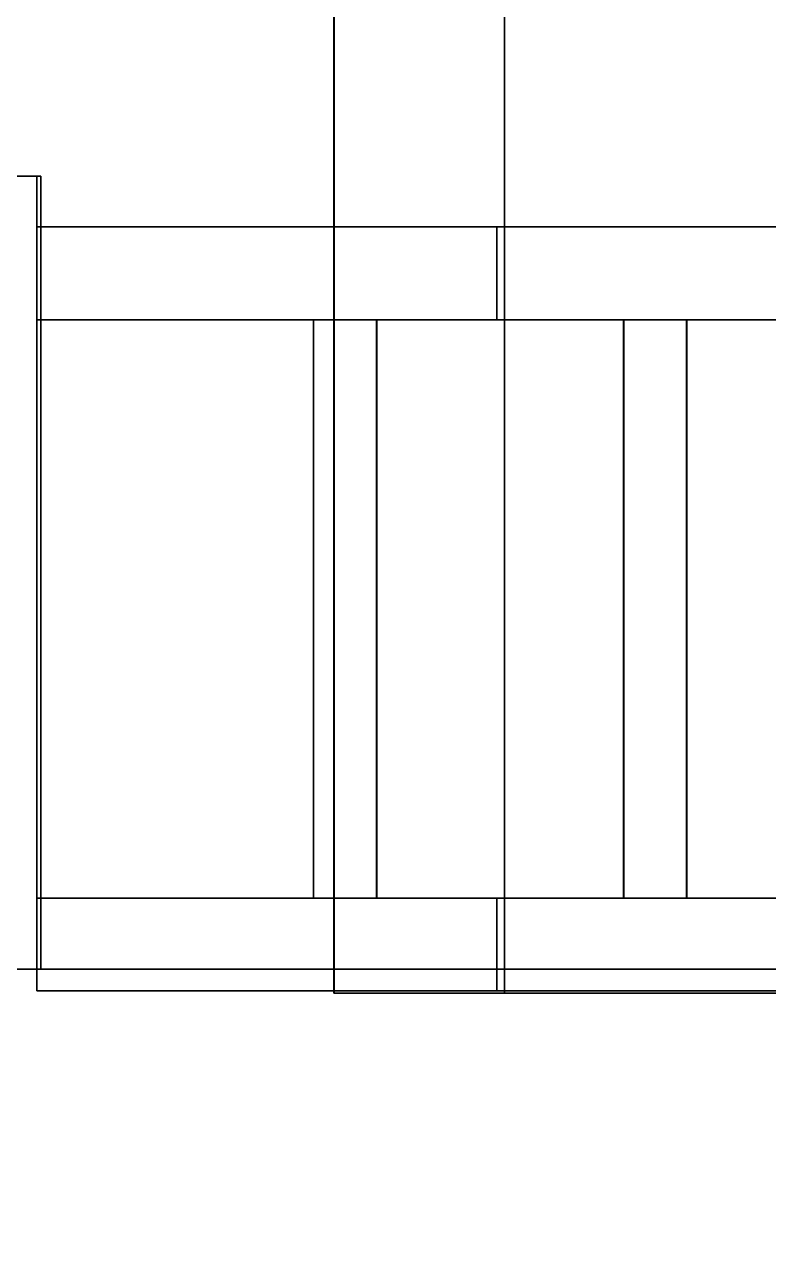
# Model space of a CAD drawing. Header units: metres. Extents: x -14.1 to 14.1, y -13.2 to 13.2.
# Drawn here: x -12.24 to -11.265, y 4.523 to 6.128 of the extents above; entities that cross this region are included whole.
import ezdxf

# ---------------------------------------------------------------- set-up
doc = ezdxf.new("R2010")
doc.units = ezdxf.units.M

msp = doc.modelspace()

# ---------------------------------------------------------------- linework, layer by layer
at = {"layer": 'tower', "color": 20}
for points in [[(-10.2034, 7.03413, 13.3135), (-10.2034, 4.85784, 13.3135), (-11.8348, 4.85784, 13.3135), (-11.8348, 7.03413, 13.3135)], [(-11.8348, 7.03413, 14.9449), (-11.8348, 7.03413, 13.3135), (-11.8348, 4.85784, 13.3135), (-11.8348, 4.85784, 14.9449)], [(-11.8348, 4.85784, 14.9449), (-11.6114, 4.85784, 14.9449), (-11.6114, 7.03413, 14.9449), (-11.8348, 7.03413, 14.9449)], [(-11.8348, 7.03413, 16.0347), (-11.6113, 7.03413, 16.0347), (-11.6113, 4.85784, 16.0347), (-11.8348, 4.85784, 16.0347)], [(-11.8348, 4.85784, 16.0347), (-11.8347, 4.85784, 17.6661), (-11.8347, 7.03413, 17.6661), (-11.8348, 7.03413, 16.0347)], [(-11.8347, 7.03413, 17.6661), (-11.8347, 4.85784, 17.6661), (-10.2033, 4.85784, 17.6661), (-10.2033, 7.03413, 17.6661)], [(-6.44476, 1.36179, 12.2759), (-12.8724, 1.36179, 12.2761), (-12.7994, 4.88946, 12.3491), (-6.51774, 4.88946, 12.3489)], [(-12.7993, 4.88946, 18.6306), (-12.8722, 1.36179, 18.7037), (-11.4217, 1.36179, 18.7036)], [(-12.7994, 4.88946, 12.3491), (-12.7993, 4.88946, 18.6306), (-6.51766, 4.88946, 18.6306), (-6.51774, 4.88946, 12.3489)], [(-11.4217, 1.36179, 18.7036), (-7.89528, 1.36179, 18.7036), (-6.51766, 4.88946, 18.6306), (-12.7993, 4.88946, 18.6306)], [(-10.2034, 4.85784, 13.5369), (-10.2034, 4.85784, 14.9449), (-11.6114, 4.85784, 14.9449), (-11.8348, 4.85784, 13.3135)], [(-11.6114, 4.85784, 14.9449), (-11.8348, 4.85784, 14.9449), (-11.8348, 4.85784, 13.3135)], [(-11.8347, 4.85784, 17.6661), (-11.8348, 4.85784, 16.0347), (-11.6113, 4.85784, 16.0347)], [(-11.8348, 4.85784, 13.3135), (-10.2034, 4.85784, 13.3135), (-10.2034, 4.85784, 13.5369)], [(-11.6113, 4.85784, 16.0347), (-10.2034, 4.85784, 16.0347), (-10.2033, 4.85784, 17.4427), (-11.8347, 4.85784, 17.6661)], [(-10.2033, 4.85784, 17.4427), (-10.2033, 4.85784, 17.6661), (-11.8347, 4.85784, 17.6661)], [(-11.6113, 4.85784, 16.0347), (-11.6114, 4.85784, 14.9449), (-10.2034, 4.85784, 14.9449), (-10.2034, 4.85784, 16.0347)]]:
    msp.add_3dface(points, dxfattribs=at)
at = {"layer": 'upprdoor', "color": 1}
msp.add_3dface([(-11.6113, 4.85784, 16.0347), (-11.6113, 7.03413, 16.0347), (-11.6114, 7.03413, 14.9449), (-11.6114, 4.85784, 14.9449)], dxfattribs=at)
at = {"layer": 'upprrail', "color": 29}
for points in [[(-12.2241, 4.88946, 12.9294), (-12.2241, 5.92906, 12.9294), (-12.7356, 5.92906, 12.9293), (-12.7356, 4.88946, 12.9293)], [(-12.224, 5.92906, 12.4178), (-12.7356, 5.92906, 12.4177), (-12.7356, 5.92906, 12.9293), (-12.2241, 5.92906, 12.9294)], [(-12.7356, 4.88946, 12.4177), (-12.7356, 5.92906, 12.4177), (-12.224, 5.92906, 12.4178), (-12.224, 4.88946, 12.4178)], [(-12.219, 4.88946, 18.5669), (-12.219, 5.92906, 18.5669), (-12.7306, 5.92906, 18.5668), (-12.7306, 4.88946, 18.5668)], [(-12.7305, 5.92906, 18.0553), (-12.7306, 5.92906, 18.5668), (-12.219, 5.92906, 18.5669), (-12.219, 5.92906, 18.0553)], [(-12.7305, 4.88946, 18.0553), (-12.7305, 5.92906, 18.0553), (-12.219, 5.92906, 18.0553), (-12.219, 4.88946, 18.0553)], [(-12.224, 4.88946, 12.4178), (-12.224, 5.92906, 12.4178), (-12.2241, 5.92906, 12.9294), (-12.2241, 4.88946, 12.9294)], [(-12.219, 4.88946, 18.0553), (-12.219, 5.92906, 18.0553), (-12.219, 5.92906, 18.5669), (-12.219, 4.88946, 18.5669)], [(-11.6215, 5.86246, 18.503), (-12.2242, 5.86246, 18.503), (-12.2242, 5.74073, 18.503), (-11.6215, 5.74073, 18.503)], [(-11.6215, 5.86246, 18.3057), (-12.2242, 5.86246, 18.3057), (-12.2242, 5.86246, 18.503), (-11.6215, 5.86246, 18.503)], [(-11.6215, 5.74073, 18.3057), (-12.2242, 5.74073, 18.3057), (-12.2242, 5.86246, 18.3057), (-11.6215, 5.86246, 18.3057)], [(-12.2242, 5.74073, 18.503), (-12.2242, 5.86246, 18.503), (-12.2242, 5.86246, 18.3057), (-12.2242, 5.74073, 18.3057)], [(-11.6213, 5.86246, 12.6737), (-12.224, 5.86246, 12.6737), (-12.224, 5.74073, 12.6737), (-11.6213, 5.74073, 12.6737)], [(-11.6213, 5.86246, 12.4765), (-12.224, 5.86246, 12.4765), (-12.224, 5.86246, 12.6737), (-11.6213, 5.86246, 12.6737)], [(-11.6213, 5.74073, 12.4765), (-12.224, 5.74073, 12.4765), (-12.224, 5.86246, 12.4765), (-11.6213, 5.86246, 12.4765)], [(-12.224, 5.74073, 12.6737), (-12.224, 5.86246, 12.6737), (-12.224, 5.86246, 12.4765), (-12.224, 5.74073, 12.4765)], [(-11.6215, 5.74073, 18.503), (-11.2123, 5.74073, 18.503), (-11.2123, 5.86246, 18.503), (-11.6215, 5.86246, 18.503)], [(-11.6215, 5.86246, 18.503), (-11.2123, 5.86246, 18.503), (-11.2123, 5.86246, 18.3057), (-11.6215, 5.86246, 18.3057)], [(-11.6215, 5.86246, 18.3057), (-11.2123, 5.86246, 18.3057), (-11.2123, 5.74073, 18.3057), (-11.6215, 5.74073, 18.3057)], [(-11.6213, 5.74073, 12.6737), (-11.2122, 5.74073, 12.6738), (-11.2122, 5.86246, 12.6738), (-11.6213, 5.86246, 12.6737)], [(-11.6213, 5.86246, 12.6737), (-11.2122, 5.86246, 12.6738), (-11.2122, 5.86246, 12.4765), (-11.6213, 5.86246, 12.4765)], [(-11.6213, 5.86246, 12.4765), (-11.2122, 5.86246, 12.4765), (-11.2122, 5.74073, 12.4765), (-11.6213, 5.74073, 12.4765)], [(-12.2242, 5.74073, 18.503), (-11.8617, 5.74073, 18.4745), (-11.779, 5.74073, 18.4745), (-11.6215, 5.74073, 18.503)], [(-11.6215, 5.74073, 18.3057), (-11.779, 5.74073, 18.3341), (-11.8617, 5.74073, 18.3341), (-12.2242, 5.74073, 18.3057)], [(-12.2242, 5.74073, 18.3057), (-11.8617, 5.74073, 18.3341), (-11.8617, 5.74073, 18.4745), (-12.2242, 5.74073, 18.503)], [(-12.224, 5.74073, 12.4765), (-11.8615, 5.74073, 12.5049), (-11.8615, 5.74073, 12.6453), (-12.224, 5.74073, 12.6737)], [(-12.224, 5.74073, 12.6737), (-11.8615, 5.74073, 12.6453), (-11.7789, 5.74073, 12.6453), (-11.6213, 5.74073, 12.6737)], [(-11.6213, 5.74073, 12.4765), (-11.7788, 5.74073, 12.5049), (-11.8615, 5.74073, 12.5049), (-12.224, 5.74073, 12.4765)], [(-11.779, 5.74073, 18.3341), (-11.779, 4.98253, 18.3341), (-11.8617, 4.98253, 18.3341), (-11.8617, 5.74073, 18.3341)], [(-11.8617, 5.74073, 18.4745), (-11.8617, 4.98253, 18.4745), (-11.779, 4.98253, 18.4745), (-11.779, 5.74073, 18.4745)], [(-11.8617, 5.74073, 18.3341), (-11.8617, 4.98253, 18.3341), (-11.8617, 4.98253, 18.4745), (-11.8617, 5.74073, 18.4745)], [(-11.8615, 5.74073, 12.5049), (-11.8615, 4.98253, 12.5049), (-11.8615, 4.98253, 12.6453), (-11.8615, 5.74073, 12.6453)], [(-11.7788, 5.74073, 12.5049), (-11.7788, 4.98253, 12.5049), (-11.8615, 4.98253, 12.5049), (-11.8615, 5.74073, 12.5049)], [(-11.8615, 5.74073, 12.6453), (-11.8615, 4.98253, 12.6453), (-11.7789, 4.98253, 12.6453), (-11.7789, 5.74073, 12.6453)], [(-11.6215, 5.74073, 18.503), (-11.779, 5.74073, 18.4745), (-11.779, 5.74073, 18.3341), (-11.6215, 5.74073, 18.3057)], [(-11.779, 5.74073, 18.4745), (-11.779, 4.98253, 18.4745), (-11.779, 4.98253, 18.3341), (-11.779, 5.74073, 18.3341)], [(-11.6213, 5.74073, 12.6737), (-11.7789, 5.74073, 12.6453), (-11.7788, 5.74073, 12.5049), (-11.6213, 5.74073, 12.4765)], [(-11.7789, 5.74073, 12.6453), (-11.7789, 4.98253, 12.6453), (-11.7788, 4.98253, 12.5049), (-11.7788, 5.74073, 12.5049)], [(-11.6215, 5.74073, 18.503), (-11.4554, 5.74073, 18.4745), (-11.3727, 5.74073, 18.4745), (-11.2123, 5.74073, 18.503)], [(-11.2123, 5.74073, 18.3057), (-11.3727, 5.74073, 18.3341), (-11.4554, 5.74073, 18.3341), (-11.6215, 5.74073, 18.3057)], [(-11.6215, 5.74073, 18.3057), (-11.4554, 5.74073, 18.3341), (-11.4554, 5.74073, 18.4745), (-11.6215, 5.74073, 18.503)], [(-11.6213, 5.74073, 12.4765), (-11.4552, 5.74073, 12.5049), (-11.4552, 5.74073, 12.6453), (-11.6213, 5.74073, 12.6737)], [(-11.6213, 5.74073, 12.6737), (-11.4552, 5.74073, 12.6453), (-11.3726, 5.74073, 12.6453), (-11.2122, 5.74073, 12.6738)], [(-11.2122, 5.74073, 12.4765), (-11.3726, 5.74073, 12.5049), (-11.4552, 5.74073, 12.5049), (-11.6213, 5.74073, 12.4765)], [(-11.3727, 5.74073, 18.3341), (-11.3727, 4.98253, 18.3341), (-11.4554, 4.98253, 18.3341), (-11.4554, 5.74073, 18.3341)], [(-11.4554, 5.74073, 18.4745), (-11.4554, 4.98253, 18.4745), (-11.3727, 4.98253, 18.4745), (-11.3727, 5.74073, 18.4745)], [(-11.4554, 5.74073, 18.3341), (-11.4554, 4.98253, 18.3341), (-11.4554, 4.98253, 18.4745), (-11.4554, 5.74073, 18.4745)], [(-11.4552, 5.74073, 12.5049), (-11.4552, 4.98253, 12.5049), (-11.4552, 4.98253, 12.6453), (-11.4552, 5.74073, 12.6453)], [(-11.3726, 5.74073, 12.5049), (-11.3726, 4.98253, 12.5049), (-11.4552, 4.98253, 12.5049), (-11.4552, 5.74073, 12.5049)], [(-11.4552, 5.74073, 12.6453), (-11.4552, 4.98253, 12.6453), (-11.3726, 4.98253, 12.6453), (-11.3726, 5.74073, 12.6453)], [(-11.2123, 5.74073, 18.503), (-11.3727, 5.74073, 18.4745), (-11.3727, 5.74073, 18.3341), (-11.2123, 5.74073, 18.3057)], [(-11.3727, 5.74073, 18.4745), (-11.3727, 4.98253, 18.4745), (-11.3727, 4.98253, 18.3341), (-11.3727, 5.74073, 18.3341)], [(-11.2122, 5.74073, 12.6738), (-11.3726, 5.74073, 12.6453), (-11.3726, 5.74073, 12.5049), (-11.2122, 5.74073, 12.4765)], [(-11.3726, 5.74073, 12.6453), (-11.3726, 4.98253, 12.6453), (-11.3726, 4.98253, 12.5049), (-11.3726, 5.74073, 12.5049)], [(-11.6215, 4.98253, 18.503), (-11.779, 4.98253, 18.4745), (-11.8617, 4.98253, 18.4745), (-12.2242, 4.98253, 18.503)], [(-11.6215, 4.98253, 18.503), (-12.2242, 4.98253, 18.503), (-12.2242, 4.86084, 18.503), (-11.6215, 4.86084, 18.503)], [(-11.6215, 4.86084, 18.3057), (-12.2242, 4.86084, 18.3057), (-12.2242, 4.98253, 18.3057), (-11.6215, 4.98253, 18.3057)], [(-12.2242, 4.98253, 18.3057), (-11.8617, 4.98253, 18.3341), (-11.779, 4.98253, 18.3341), (-11.6215, 4.98253, 18.3057)], [(-12.2242, 4.98253, 18.503), (-11.8617, 4.98253, 18.4745), (-11.8617, 4.98253, 18.3341), (-12.2242, 4.98253, 18.3057)], [(-12.2242, 4.86084, 18.503), (-12.2242, 4.98253, 18.503), (-12.2242, 4.98253, 18.3057), (-12.2242, 4.86084, 18.3057)], [(-12.224, 4.86084, 12.6737), (-12.224, 4.98253, 12.6737), (-12.224, 4.98253, 12.4765), (-12.224, 4.86084, 12.4765)], [(-12.224, 4.98253, 12.6737), (-11.8615, 4.98253, 12.6453), (-11.8615, 4.98253, 12.5049), (-12.224, 4.98253, 12.4765)], [(-12.224, 4.98253, 12.4765), (-11.8615, 4.98253, 12.5049), (-11.7788, 4.98253, 12.5049), (-11.6213, 4.98253, 12.4765)], [(-11.6213, 4.86084, 12.4765), (-12.224, 4.86084, 12.4765), (-12.224, 4.98253, 12.4765), (-11.6213, 4.98253, 12.4765)], [(-11.6213, 4.98253, 12.6737), (-12.224, 4.98253, 12.6737), (-12.224, 4.86084, 12.6737), (-11.6213, 4.86084, 12.6737)], [(-11.6213, 4.98253, 12.6737), (-11.7789, 4.98253, 12.6453), (-11.8615, 4.98253, 12.6453), (-12.224, 4.98253, 12.6737)], [(-11.6215, 4.98253, 18.3057), (-11.779, 4.98253, 18.3341), (-11.779, 4.98253, 18.4745), (-11.6215, 4.98253, 18.503)], [(-11.6213, 4.98253, 12.4765), (-11.7788, 4.98253, 12.5049), (-11.7789, 4.98253, 12.6453), (-11.6213, 4.98253, 12.6737)], [(-11.2123, 4.98253, 18.503), (-11.3727, 4.98253, 18.4745), (-11.4554, 4.98253, 18.4745), (-11.6215, 4.98253, 18.503)], [(-11.6215, 4.86084, 18.503), (-11.2123, 4.86084, 18.503), (-11.2123, 4.98253, 18.503), (-11.6215, 4.98253, 18.503)], [(-11.6215, 4.98253, 18.3057), (-11.2123, 4.98253, 18.3057), (-11.2123, 4.86084, 18.3057), (-11.6215, 4.86084, 18.3057)], [(-11.6215, 4.98253, 18.3057), (-11.4554, 4.98253, 18.3341), (-11.3727, 4.98253, 18.3341), (-11.2123, 4.98253, 18.3057)], [(-11.6215, 4.98253, 18.503), (-11.4554, 4.98253, 18.4745), (-11.4554, 4.98253, 18.3341), (-11.6215, 4.98253, 18.3057)], [(-11.6213, 4.98253, 12.6737), (-11.4552, 4.98253, 12.6453), (-11.4552, 4.98253, 12.5049), (-11.6213, 4.98253, 12.4765)], [(-11.6213, 4.98253, 12.4765), (-11.4552, 4.98253, 12.5049), (-11.3726, 4.98253, 12.5049), (-11.2122, 4.98253, 12.4765)], [(-11.6213, 4.98253, 12.4765), (-11.2122, 4.98253, 12.4765), (-11.2122, 4.86084, 12.4765), (-11.6213, 4.86084, 12.4765)], [(-11.6213, 4.86084, 12.6737), (-11.2122, 4.86084, 12.6738), (-11.2122, 4.98253, 12.6738), (-11.6213, 4.98253, 12.6737)], [(-11.2122, 4.98253, 12.6738), (-11.3726, 4.98253, 12.6453), (-11.4552, 4.98253, 12.6453), (-11.6213, 4.98253, 12.6737)], [(-11.2123, 4.98253, 18.3057), (-11.3727, 4.98253, 18.3341), (-11.3727, 4.98253, 18.4745), (-11.2123, 4.98253, 18.503)], [(-11.2122, 4.98253, 12.4765), (-11.3726, 4.98253, 12.5049), (-11.3726, 4.98253, 12.6453), (-11.2122, 4.98253, 12.6738)], [(-12.2241, 4.88946, 12.9294), (-12.7356, 4.88946, 12.9293), (-12.7356, 4.88946, 12.4177), (-12.224, 4.88946, 12.4178)], [(-12.219, 4.88946, 18.0553), (-12.219, 4.88946, 18.5669), (-12.7306, 4.88946, 18.5668), (-12.7305, 4.88946, 18.0553)], [(-11.6215, 4.86084, 18.503), (-12.2242, 4.86084, 18.503), (-12.2242, 4.86084, 18.3057), (-11.6215, 4.86084, 18.3057)], [(-11.6213, 4.86084, 12.6737), (-12.224, 4.86084, 12.6737), (-12.224, 4.86084, 12.4765), (-11.6213, 4.86084, 12.4765)], [(-11.6215, 4.86084, 18.3057), (-11.2123, 4.86084, 18.3057), (-11.2123, 4.86084, 18.503), (-11.6215, 4.86084, 18.503)], [(-11.6213, 4.86084, 12.4765), (-11.2122, 4.86084, 12.4765), (-11.2122, 4.86084, 12.6738), (-11.6213, 4.86084, 12.6737)]]:
    msp.add_3dface(points, dxfattribs=at)

doc.saveas('drawing.dxf')
